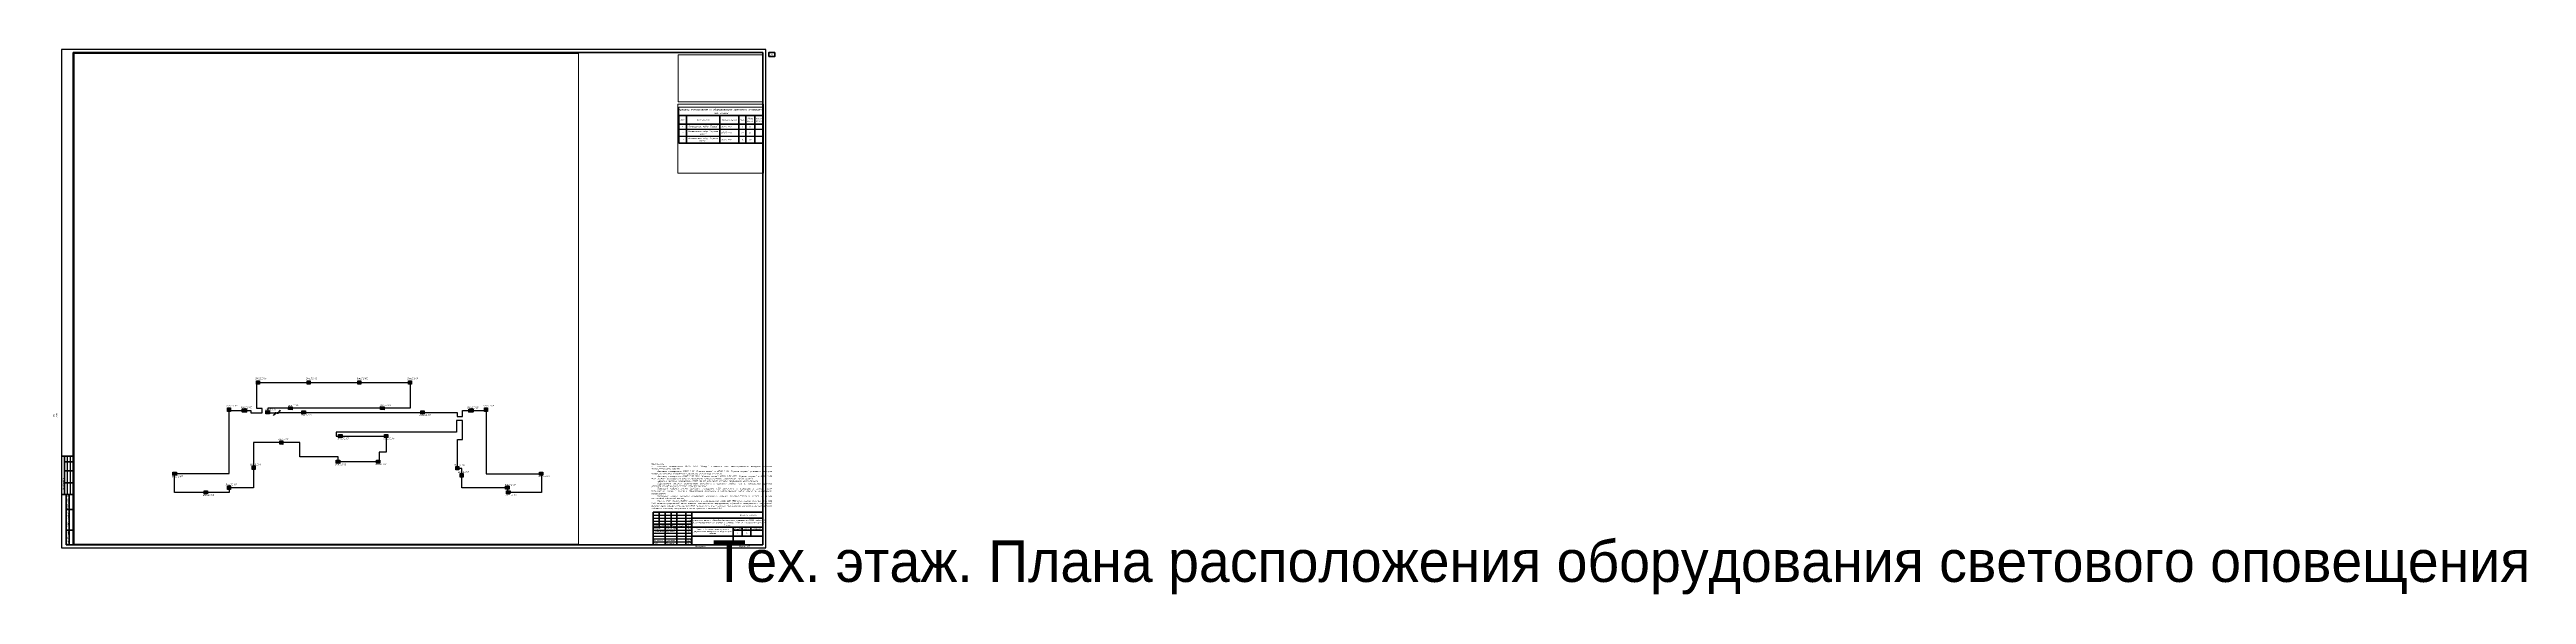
# Paper-space layout '19 Оборудование в запотолочном пространстве на тех этаже' of a CAD drawing. Extents: x -20 to 4161, y -79 to 841.
# The model-space entities are those that its viewports show. They can reach past a viewport. Long polylines and large blocks are cut down to what shows.
import ezdxf
from ezdxf.enums import TextEntityAlignment as Align

# ---------------------------------------------------------------- set-up
doc = ezdxf.new("R2018")
doc.units = 0
doc.header["$LTSCALE"] = 100
doc.linetypes.add('ACAD_ISO02W100', pattern=[15, 12, -3])
doc.layers.get('Defpoints').update_dxf_attribs({"color": 42})
for name, color, linetype, lineweight in [('00-Штамп', 7, 'Continuous', 0), ('cc_ПС', 6, 'пс  -V-V-V-V-V-V-V-', 30), ('Радио', 5, 'Continuous', 30), ('Текст', 7, 'Continuous', 15)]:
    doc.layers.add(name, color=color, linetype=linetype, lineweight=lineweight)
doc.layers.add('_СОУЭ Оповещение_световое', color=1, linetype='Continuous')
doc.layers.add('ODG - Проводка', color=3, linetype='Continuous')
doc.styles.add('ISOCPEUR', font='isocpeui.ttf', dxfattribs={"height": 250})
doc.styles.add('OlympDesign', font='isocpeui.ttf', dxfattribs={"height": 250})
doc.styles.get("Standard").update_dxf_attribs({"font": 'arial.ttf'})
doc.linetypes.add('пс  -V-V-V-V-V-V-V-', pattern='A,20,-0.2,["V",Standard,S=3,R=0,X=1,Y=-1.5],-5', length=25.2)

# ---------------------------------------------------------------- blocks, each defined once
blk = doc.blocks.new('*U2289')
at = {"linetype": 'Continuous', "lineweight": 25}
for p, q in [((1189, 841), (0, 841)), ((0, 841), (0, 0)), ((1189, 0), (1189, 841)), ((10, 155), (10, 90)), ((15, 155), (15, 90)), ((999, 55), (1064, 55)), ((999, 50), (1064, 50)), ((999, 45), (1064, 45)), ((0, 0), (1189, 0)), ((999, 30), (1064, 30)), ((999, 25), (1064, 25)), ((999, 20), (1064, 20)), ((999, 15), (1064, 15)), ((999, 10), (1064, 10))]:
    blk.add_line(p, q, dxfattribs=at)
at = {"linetype": 'Continuous', "lineweight": 60}
for p, q in [((1184, 836), (20, 836)), ((20, 836), (20, 5)), ((1184, 5), (1184, 836)), ((20, 155), (0, 155)), ((5, 155), (5, 90)), ((20, 145), (5, 145)), ((20, 130), (5, 130)), ((20, 90), (0, 90)), ((20, 110), (5, 110)), ((8, 90), (8, 5)), ((13, 90), (13, 5)), ((8, 65), (20, 65)), ((999, 60), (1184, 60)), ((999, 5), (999, 60)), ((1009, 60), (1009, 35)), ((1019, 60), (1019, 5)), ((1029, 60), (1029, 35)), ((1039, 60), (1039, 5)), ((1054, 60), (1054, 5)), ((1064, 5), (1064, 60)), ((1064, 50), (1184, 50)), ((1184, 5), (1184, 60)), ((8, 30), (20, 30)), ((8, 5), (20, 5)), ((20, 5), (1184, 5)), ((999, 40), (1064, 40)), ((999, 35), (1184, 35)), ((1064, 20), (1184, 20)), ((1134, 35), (1134, 5)), ((1134, 30), (1184, 30)), ((1149, 35), (1149, 20)), ((1164, 35), (1164, 20))]:
    blk.add_line(p, q, dxfattribs=at)
at = {"linetype": 'Continuous', "lineweight": 40}
blk.add_line((1134, 5), (1134, 35), dxfattribs=at)
at = {"lineweight": 60}
blk.add_lwpolyline([(1194, 829), (1204, 829), (1204, 836), (1194, 836)], close=True, dxfattribs=at)
at = {"linetype": 'Continuous', "rotation": 90, "style": 'ISOCPEUR'}
for s, insert, char_height, width, attachment_point in [('20_Главный_специалист_ВК', (-12.5, 176), 2.5, 19, 4), ('01.26', (-12.5, 215), 2.5, 10, 5), ('21_Главный_специалист_ЭОМ', (-7.5, 176), 2.5, 19, 4), ('01.26', (-7.5, 215), 2.5, 10, 5), ('01.26', (-2.5, 215), 2.5, 10, 5), ('Согласовано', (-17.5, 172.5), 3, 35, 5), ('Гл. спец ВК', (-12.5, 156), 2.5, 19, 4), ('Гл. спец ЭОМ', (-7.5, 156), 2.5, 19, 4), ('01.26', (-12.5, 150), 2.5, 10, 5), ('19_Главный_конструктор', (-7.5, 111), 2.5, 19, 4), ('01.26', (-7.5, 150), 2.5, 10, 5), ('18_Главный_специалист_ОВ', (-2.5, 111), 2.5, 19, 4), ('01.26', (-2.5, 150), 2.5, 10, 5), ('17_ГАП', (-12.5, 111), 2.5, 19, 4), ('ГАП', (-12.5, 91), 2.5, 19, 4), ('Гл. констр. ', (-7.5, 91), 2.5, 19, 4), ('Гл. спец ОВ', (-2.5, 91), 2.5, 19, 4), ('Согласовано', (2.5, 107.5), 2.5, 35, 5), ('Взам. инв. №', (10.5, 77.5), 2.5, 25, 5), ('Подп. и дата', (10.5, 47.5), 2.5, 35, 5), ('Инв. № подл.', (10.5, 17.5), 2.5, 25, 5)]:
    blk.add_mtext(s, dxfattribs=dict(at, insert=insert, char_height=char_height, width=width, attachment_point=attachment_point))
at = {"linetype": 'Continuous', "char_height": 2.5, "style": 'ISOCPEUR'}
for s, insert, width, attachment_point in [('Капитальный ремонт общеобразовательного учреждения (ГБОУ «Школа № 429»), расположенного по адресу: г. Москва, 5-ая ул. Соколиной Горы д.14 1 этап', (1124, 42.5), 118.295, 5), ('16-25//Г-Р–СОУЭ', (1174, 55), 110, 6), ('Разраб.', (1000, 32.5), 19, 4), ('Проверил', (1000, 27.5), 19, 4), ('Н. контр.', (1000, 12.5), 19, 4), ('ГИП', (1000, 7.5), 19, 4), ('Силантьев', (1020, 32.5), 19, 4), ('Мурашов', (1020, 27.5), 19, 4), ('Губарева', (1020, 12.5), 19, 4), ('Мурашов', (1020, 7.5), 19, 4), ('06.26', (1055.3, 32.5), 10, 4), ('06.26', (1055.3, 27.5), 10, 4), ('06.26', (1055.3, 12.5), 10, 4), ('06.26', (1055.3, 7.4), 10, 4), ('Копировал', (1078.5, 2.5), 25, 5), ('Р', (1141.5, 25), 15, 5), ('Формат', (1149.5, 2.5), 16, 5)]:
    blk.add_mtext(s, dxfattribs=dict(at, insert=insert, width=width, attachment_point=attachment_point))
at = {"char_height": 2.5, "attachment_point": 5, "style": 'ISOCPEUR'}
for s, insert, width in [('Изм.', (1004, 37.5), 10), ('Кол.уч', (1014, 37.5), 10), ('Лист', (1024, 37.5), 10), ('№док', (1034, 37.5), 10), ('Подп.', (1046.5, 37.5), 15), ('Дата', (1059, 37.5), 10), ('Стадия', (1141.5, 32.5), 15), ('Лист', (1156.5, 32.5), 15), ('Листов', (1174, 32.5), 20)]:
    blk.add_mtext(s, dxfattribs=dict(at, insert=insert, width=width))
at = {"linetype": 'Continuous', "insert": (1099, 27.5), "char_height": 2.5, "width": 68.295, "attachment_point": 5, "line_spacing_factor": 0.8, "style": 'ISOCPEUR'}
blk.add_mtext('Часть 5. Система оповещения и управления эвакуацией людей при пожаре', dxfattribs=at)
at = {"style": 'ISOCPEUR'}
for tag, p in [('Сквозная_нумерация', (1199, 832.5)), ('Форма3_номер_листа', (1156.5, 25)), ('Форма3_количество_листов', (1174, 25))]:
    blk.add_attdef(tag, text='', height=2.5, dxfattribs=at).set_placement(p, align=Align.MIDDLE_CENTER)
blk.add_attdef('Форма3_дополнительный_шифр', text='', height=2.5, dxfattribs=at).set_placement((1174, 55), align=Align.MIDDLE_LEFT)
at = {"lineweight": 30, "flags": 104}
blk.add_attdef('Форма3_наименование_чертежа', text='', height=2.5, dxfattribs=at).set_placement((1099, 12.5), align=Align.MIDDLE_CENTER)
at = {"style": 'ISOCPEUR', "flags": 8}
blk.add_attdef('Формат', (1157.5, 1.5), '', height=2.5, dxfattribs=at)
blk.add_wipeout([(-20, 220), (-0.5, 220), (-0.5, 90), (-20, 90)])
blk = doc.blocks.new('*U149')
at = {"linetype": 'Continuous', "lineweight": 20, "true_color": 0xffffff}
h = blk.add_hatch(color=7, dxfattribs=at)
h.dxf.hatch_style = 1
h.paths.add_polyline_path([(-15, 709), (-15, -223), (1418, -210), (1418, 722)])
at = {"color": 1, "linetype": 'Continuous', "lineweight": 50}
blk.add_lwpolyline([(-15, 709), (1418, 722), (1418, -210), (-15, -223)], close=True, dxfattribs=at)
at = {"color": 1, "linetype": 'Continuous', "lineweight": 30, "insert": (100, 455), "char_height": 300, "attachment_point": 1, "style": 'OlympDesign'}
blk.add_mtext_dynamic_manual_height_columns('ВЫХОД', width=642.49, gutter_width=25, heights=[0], dxfattribs=at)
at = {"style": 'OlympDesign'}
blk.add_attdef('НУМЕРАЦИЯ', (-547, 1004), '', height=500, rotation=90, dxfattribs=at)
at = {"color": 6, "lineweight": 20, "style": 'OlympDesign', "flags": 1}
for tag, p in [('ПОМЕЩЕНИЕ', (1645, -43)), ('ИД', (2550, -400))]:
    blk.add_attdef(tag, p, '', height=250, dxfattribs=at)
blk = doc.blocks.new('*U120')
at = {"layer": 'ODG - Проводка'}
h = blk.add_hatch(color=0, dxfattribs=at)
edge = h.paths.add_edge_path()
edge.add_arc((0, 0), 50, 0, 360)
at = {"layer": 'ODG - Проводка', "color": 0}
for points in [[(0, 0), (212, 212)], [(35, 35), (85, 122)], [(35, 35), (122, 85)]]:
    blk.add_lwpolyline(points, dxfattribs=at)
blk.add_circle((0, 0), 50, dxfattribs=at)
blk = doc.blocks.new('*U151')
at = {"linetype": 'Continuous', "lineweight": 20, "true_color": 0xffffff}
h = blk.add_hatch(color=7, dxfattribs=at)
h.dxf.hatch_style = 1
h.paths.add_polyline_path([(196, -973), (201, 39), (-994, 43), (-998, -968)])
at = {"color": 1, "linetype": 'Continuous', "lineweight": 30}
blk.add_lwpolyline([(-994, 43), (201, 39), (196, -973), (-998, -968)], close=True, dxfattribs=at)
blk.add_lwpolyline([(-889, -440, 0, 244, 0), (-401, -442, 0, 0, 0), (125, -444, 0, 0, 0)], format="xyseb", dxfattribs=at)
at = {"color": 6, "lineweight": 20, "style": 'OlympDesign', "flags": 1}
for tag, p in [('ПОМЕЩЕНИЕ', (1643, -44)), ('ИД', (2549, -401))]:
    blk.add_attdef(tag, p, '', height=250, dxfattribs=at)
at = {"style": 'OlympDesign'}
blk.add_attdef('НУМЕРАЦИЯ', (-1228, -1671), '', height=500, dxfattribs=at)
at = {"color": 2, "linetype": 'Continuous', "lineweight": 30, "style": 'OlympDesign', "width": 0.8, "flags": 1}
blk.add_attdef('ID', (2008, -419), '', height=250, rotation=359.768573, dxfattribs=at)
blk = doc.blocks.new('*U163')
at = {"linetype": 'Continuous', "lineweight": 20, "true_color": 0xffffff}
h = blk.add_hatch(color=7, dxfattribs=at)
h.dxf.hatch_style = 1
h.paths.add_polyline_path([(200, -972), (200, 39), (-994, 39), (-994, -972)])
at = {"color": 1, "linetype": 'Continuous', "lineweight": 30}
blk.add_lwpolyline([(-992, 40), (202, 40), (202, -972), (-992, -972)], close=True, dxfattribs=at)
blk.add_lwpolyline([(124, -448, 0, 244, 0), (-364, -448, 0, 0, 0), (-890, -448, 0, 0, 0)], format="xyseb", dxfattribs=at)
at = {"color": 6, "lineweight": 20, "style": 'OlympDesign', "flags": 1}
for tag, p in [('ПОМЕЩЕНИЕ', (1645, -43)), ('ИД', (2550, -400))]:
    blk.add_attdef(tag, p, '', height=250, dxfattribs=at)
at = {"style": 'OlympDesign'}
blk.add_attdef('НУМЕРАЦИЯ', (-1495, -1373), '', height=500, dxfattribs=at)
at = {"color": 2, "linetype": 'Continuous', "lineweight": 30, "style": 'OlympDesign', "width": 0.8, "flags": 1}
blk.add_attdef('ID', (2010, -411), '', height=250, dxfattribs=at)
blk = doc.blocks.new('*U172')
at = {"linetype": 'Continuous', "lineweight": 20, "true_color": 0xffffff}
h = blk.add_hatch(color=7, dxfattribs=at)
h.dxf.hatch_style = 1
h.paths.add_polyline_path([(200, -972), (200, 39), (-994, 39), (-994, -972)])
at = {"color": 1, "linetype": 'Continuous', "lineweight": 30}
blk.add_lwpolyline([(-992, 40), (202, 40), (202, -972), (-992, -972)], close=True, dxfattribs=at)
blk.add_lwpolyline([(124, -448, 0, 244, 0), (-364, -448, 0, 0, 0), (-890, -448, 0, 0, 0)], format="xyseb", dxfattribs=at)
at = {"color": 6, "lineweight": 20, "style": 'OlympDesign', "flags": 1}
for tag, p in [('ПОМЕЩЕНИЕ', (1645, -43)), ('ИД', (2550, -400))]:
    blk.add_attdef(tag, p, '', height=250, dxfattribs=at)
at = {"style": 'OlympDesign'}
blk.add_attdef('НУМЕРАЦИЯ', (-1422, -1657), '', height=500, dxfattribs=at)
at = {"color": 2, "linetype": 'Continuous', "lineweight": 30, "style": 'OlympDesign', "width": 0.8, "flags": 1}
blk.add_attdef('ID', (2010, -411), '', height=250, dxfattribs=at)
blk = doc.blocks.new('*U173')
at = {"linetype": 'Continuous', "lineweight": 20, "true_color": 0xffffff}
h = blk.add_hatch(color=7, dxfattribs=at)
h.dxf.hatch_style = 1
h.paths.add_polyline_path([(196, -973), (201, 39), (-994, 43), (-998, -968)])
at = {"color": 1, "linetype": 'Continuous', "lineweight": 30}
blk.add_lwpolyline([(-994, 43), (201, 39), (196, -973), (-998, -968)], close=True, dxfattribs=at)
blk.add_lwpolyline([(-889, -440, 0, 244, 0), (-401, -442, 0, 0, 0), (125, -444, 0, 0, 0)], format="xyseb", dxfattribs=at)
at = {"color": 6, "lineweight": 20, "style": 'OlympDesign', "flags": 1}
for tag, p in [('ПОМЕЩЕНИЕ', (1643, -44)), ('ИД', (2549, -401))]:
    blk.add_attdef(tag, p, '', height=250, dxfattribs=at)
at = {"style": 'OlympDesign'}
blk.add_attdef('НУМЕРАЦИЯ', (-1312, -1586), '', height=500, dxfattribs=at)
at = {"color": 2, "linetype": 'Continuous', "lineweight": 30, "style": 'OlympDesign', "width": 0.8, "flags": 1}
blk.add_attdef('ID', (2008, -419), '', height=250, rotation=359.768573, dxfattribs=at)
blk = doc.blocks.new('*U154')
at = {"linetype": 'Continuous', "lineweight": 20, "true_color": 0xffffff}
h = blk.add_hatch(color=7, dxfattribs=at)
h.dxf.hatch_style = 1
h.paths.add_polyline_path([(196, -973), (201, 39), (-994, 43), (-998, -968)])
at = {"color": 1, "linetype": 'Continuous', "lineweight": 30}
blk.add_lwpolyline([(-994, 43), (201, 39), (196, -973), (-998, -968)], close=True, dxfattribs=at)
blk.add_lwpolyline([(-889, -440, 0, 244, 0), (-401, -442, 0, 0, 0), (125, -444, 0, 0, 0)], format="xyseb", dxfattribs=at)
at = {"style": 'OlympDesign'}
blk.add_attdef('НУМЕРАЦИЯ', (-1228, 227), '', height=500, dxfattribs=at)
at = {"color": 6, "lineweight": 20, "style": 'OlympDesign', "flags": 1}
for tag, p in [('ПОМЕЩЕНИЕ', (1643, -44)), ('ИД', (2549, -401))]:
    blk.add_attdef(tag, p, '', height=250, dxfattribs=at)
at = {"color": 2, "linetype": 'Continuous', "lineweight": 30, "style": 'OlympDesign', "width": 0.8, "flags": 1}
blk.add_attdef('ID', (2008, -419), '', height=250, rotation=359.768573, dxfattribs=at)
blk = doc.blocks.new('*U174')
at = {"linetype": 'Continuous', "lineweight": 20, "true_color": 0xffffff}
h = blk.add_hatch(color=7, dxfattribs=at)
h.dxf.hatch_style = 1
h.paths.add_polyline_path([(196, -973), (201, 39), (-994, 43), (-998, -968)])
at = {"color": 1, "linetype": 'Continuous', "lineweight": 30}
blk.add_lwpolyline([(-994, 43), (201, 39), (196, -973), (-998, -968)], close=True, dxfattribs=at)
blk.add_lwpolyline([(-889, -440, 0, 244, 0), (-401, -442, 0, 0, 0), (125, -444, 0, 0, 0)], format="xyseb", dxfattribs=at)
at = {"style": 'OlympDesign'}
blk.add_attdef('НУМЕРАЦИЯ', (-1312, 239), '', height=500, dxfattribs=at)
at = {"color": 6, "lineweight": 20, "style": 'OlympDesign', "flags": 1}
for tag, p in [('ПОМЕЩЕНИЕ', (1643, -44)), ('ИД', (2549, -401))]:
    blk.add_attdef(tag, p, '', height=250, dxfattribs=at)
at = {"color": 2, "linetype": 'Continuous', "lineweight": 30, "style": 'OlympDesign', "width": 0.8, "flags": 1}
blk.add_attdef('ID', (2008, -419), '', height=250, rotation=359.768573, dxfattribs=at)
blk = doc.blocks.new('*U118')
at = {"layer": 'ODG - Проводка'}
h = blk.add_hatch(color=0, dxfattribs=at)
edge = h.paths.add_edge_path()
edge.add_arc((0, 0), 50, 0, 360)
at = {"layer": 'ODG - Проводка', "color": 0}
for points in [[(-212, -212), (0, 0)], [(-212, -212), (-162, -126)], [(-212, -212), (-126, -162)]]:
    blk.add_lwpolyline(points, dxfattribs=at)
blk.add_circle((0, 0), 50, dxfattribs=at)
blk = doc.blocks.new('*T2362')
at = {"color": 0, "lineweight": 50, "transparency": 16777216}
for p, q in [((0, -1410), (14195, -1410)), ((0, -1410), (0, -6110)), ((0, -2910), (14195, -2910)), ((1300, -1410), (1300, -6110)), ((6919, -1410), (6919, -6110)), ((10139, -1410), (10139, -6110)), ((11339, -1410), (11339, -6110)), ((12839, -1410), (12839, -6110)), ((14195, -1410), (14195, -6110)), ((0, -6110), (14195, -6110))]:
    blk.add_line(p, q, dxfattribs=at)
at = {"color": 0, "lineweight": -2, "transparency": 16777216}
for p, q in [((0, -3710), (12839, -3710)), ((0, -4910), (12839, -4910))]:
    blk.add_line(p, q, dxfattribs=at)
at = {"color": 0, "transparency": 16777216}
for p, q in [((12839, -3710), (14195, -3710)), ((12839, -4910), (14195, -4910))]:
    blk.add_line(p, q, dxfattribs=at)
at = {"layer": 'Defpoints', "color": 8, "linetype": 'ByBlock', "lineweight": 0, "transparency": 16777216}
for p, q in [((0, 0), (14195, 0)), ((0, 0), (0, -1410)), ((14195, 0), (14195, -1410))]:
    blk.add_line(p, q, dxfattribs=at)
at = {"color": 0, "transparency": 16777216, "style": 'OlympDesign'}
for s, insert, char_height, width, attachment_point in [('Перечень материалов и оборудования светового оповещения тех. этажа', (7097, -705), 350, 13794.54, 5), ('Поз.', (650, -2160), 250, 900, 5), ('1', (650, -3310), 250, 900, 5), ('Оповещатель табло "Стрелка влево"', (4110, -4310), 250, 5219.44, 5), ('Оповещатель табло "Выход"', (4110, -3310), 250, 5219.44, 5), ('Обозначение', (4110, -2160), 250, 5219.44, 5), ('ОПОП 1-R3', (7119, -3310), 250, 2819.56, 4), ('Наименование', (8529, -2160), 250, 2819.56, 5), ('Кол.', (10739, -2160), 250, 800, 5), ('2', (10739, -3310), 250, 800, 5), ('Масса ед., кг', (12089, -2160), 250, 1100, 5), ('шт.', (12089, -3310), 250, 1100, 5), ('Приме- чание', (13517, -2160), 250, 955.55, 5), ('3', (650, -5510), 250, 900, 5), ('2', (650, -4310), 250, 900, 5), ('Оповещатель табло "Стрелка вправо"', (4110, -5510), 250, 5219.44, 5), ('ОПОП 1-R3', (7119, -4310), 250, 2819.56, 4), ('ОПОП 1-R3', (7119, -5510), 250, 2819.56, 4), ('15', (10739, -4310), 250, 800, 5), ('10', (10739, -5510), 250, 800, 5), ('шт.', (12089, -4310), 250, 1100, 5), ('шт.', (12089, -5510), 250, 1100, 5)]:
    blk.add_mtext(s, dxfattribs=dict(at, insert=insert, char_height=char_height, width=width, attachment_point=attachment_point))

msp = doc.modelspace()

# ---------------------------------------------------------------- linework, layer by layer
at = {"layer": 'cc_ПС', "color": 1, "linetype": 'ACAD_ISO02W100', "lineweight": 30, "ltscale": 30}
msp.add_lwpolyline([(854246.579851, -255510.30505), (854246.579851, -255405.755877), (884551.33158, -255405.755877), (884551.33158, -256113.168342), (885429.699036, -256113.168342), (885429.699036, -255112.710237), (889453.194172, -255112.710237), (889453.194172, -265785.87392), (898788.680817, -265785.87392), (898788.680817, -268954.357338), (893067.94824, -268954.357338), (893067.94824, -268134.293089), (885305.949868, -268134.293089), (885305.949868, -264875.414225), (884606.060417, -264875.414225), (884606.060417, -259987.883599), (885429.699036, -259987.883599), (885429.699036, -256786.292362), (884444.488732, -256786.292362), (884444.488732, -258765.276509), (864090.017237, -258765.276509), (864090.017237, -259432.474848), (872560.9573, -259432.474848), (872560.9573, -262139.467069), (871345.632802, -262139.467069), (871345.632802, -263772.565225), (864429.805204, -263772.565225), (864429.805204, -262936.297143), (857988.759209, -262936.297143), (857988.759209, -260505.161791), (850162.112954, -260505.161791), (850162.112954, -268129.702608), (846061.385641, -268129.702608), (846061.385641, -268941.992603), (836852.45748, -268941.992603), (836852.45748, -265736.855776), (846049.507178, -265736.855776), (846049.507178, -255086.049721), (849693.651112, -255086.049721), (849693.651112, -255512.382671), (851645.585461, -255512.382671), (851645.585461, -254760.904969), (850738.683039, -254760.904969), (850738.683039, -250396.018948), (876590.143101, -250396.018948), (876590.143101, -254698.909457), (852553.762881, -254698.909457), (852553.762881, -255512.382671), (853898.540579, -255512.382671)], dxfattribs=at)

# ---------------------------------------------------------------- block references
msp.add_blockref('*T2362', (833477.383691, -292911.740376))
at = {"layer": '_СОУЭ Оповещение_световое', "color": 4}
ref = msp.add_blockref('*U163', (851128.194809, -250560.327994), dxfattribs=dict(at, xscale=0.5, yscale=0.5, zscale=0.5, rotation=270))
ref.add_attrib('НУМЕРАЦИЯ', 'BIAL5.2.104', (850441.613294, -249812.796085), dxfattribs={"layer": '00-Штамп', "color": 7, "height": 250, "style": 'OlympDesign'})
ref = msp.add_blockref('*U163', (859693.194809, -250560.327994), dxfattribs=dict(at, xscale=0.5, yscale=0.5, zscale=0.5, rotation=270))
ref.add_attrib('НУМЕРАЦИЯ', 'BIAL5.2.103', (859006.613294, -249812.796085), dxfattribs={"layer": '00-Штамп', "color": 7, "height": 250, "style": 'OlympDesign'})
ref = msp.add_blockref('*U163', (868258.194809, -250560.327994), dxfattribs=dict(at, xscale=0.5, yscale=0.5, zscale=0.5, rotation=270))
ref.add_attrib('НУМЕРАЦИЯ', 'BIAL5.2.102', (867571.613294, -249812.796085), dxfattribs={"layer": '00-Штамп', "color": 7, "height": 250, "style": 'OlympDesign'})
ref = msp.add_blockref('*U163', (876803.194809, -250560.327994), dxfattribs=dict(at, xscale=0.5, yscale=0.5, zscale=0.5, rotation=270))
ref.add_attrib('НУМЕРАЦИЯ', 'BIAL5.2.101', (876116.613294, -249812.796085), dxfattribs={"layer": '00-Штамп', "color": 7, "height": 250, "style": 'OlympDesign'})
ref = msp.add_blockref('*U163', (846282.441783, -255150.247133), dxfattribs=dict(at, xscale=0.5, yscale=0.5, zscale=0.5, rotation=270))
ref.add_attrib('НУМЕРАЦИЯ', 'BIAL5.2.106', (845595.860268, -254402.715224), dxfattribs={"layer": '00-Штамп', "color": 7, "height": 250, "style": 'OlympDesign'})
ref = msp.add_blockref('*U149', (848269.846657, -255207.572138), dxfattribs=dict(at, xscale=0.4999999999999997, yscale=0.4999999999999997, zscale=0.4999999999999997, rotation=359.4723474880294))
ref.add_attrib('НУМЕРАЦИЯ', 'BIAL5.2.105', (848001.138633, -254703.158027), dxfattribs={"layer": '00-Штамп', "color": 7, "height": 250, "style": 'OlympDesign'})
ref = msp.add_blockref('*U154', (852754.040929, -255173.356041), dxfattribs=dict(at, xscale=0.5, yscale=0.5, zscale=0.5))
ref.add_attrib('НУМЕРАЦИЯ', 'BIAL5.2.98', (852139.871318, -255059.965351), dxfattribs={"layer": '00-Штамп', "color": 7, "height": 250, "style": 'OlympDesign'})
ref = msp.add_blockref('*U154', (856593.330232, -254467.60714), dxfattribs=dict(at, xscale=0.5, yscale=0.5, zscale=0.5))
ref.add_attrib('НУМЕРАЦИЯ', 'BIAL5.2.99', (855979.160622, -254354.216451), dxfattribs={"layer": '00-Штамп', "color": 7, "height": 250, "style": 'OlympDesign'})
ref = msp.add_blockref('*U154', (872092.658194, -254467.60714), dxfattribs=dict(at, xscale=0.5, yscale=0.5, zscale=0.5))
ref.add_attrib('НУМЕРАЦИЯ', 'BIAL5.2.100', (871478.488583, -254354.216451), dxfattribs={"layer": '00-Штамп', "color": 7, "height": 250, "style": 'OlympDesign'})
ref = msp.add_blockref('*U149', (886503.313993, -255207.572129), dxfattribs=dict(at, xscale=0.4999999999999998, yscale=0.4999999999999998, zscale=0.4999999999999998, rotation=359.4723474880294))
ref.add_attrib('НУМЕРАЦИЯ', 'BIAL5.2.122', (886234.605969, -254703.158018), dxfattribs={"layer": '00-Штамп', "color": 7, "height": 250, "style": 'OlympDesign'})
ref = msp.add_blockref('*U163', (889638.194809, -255150.247133), dxfattribs=dict(at, xscale=0.5, yscale=0.5, zscale=0.5, rotation=270))
ref.add_attrib('НУМЕРАЦИЯ', 'BIAL5.2.121', (888951.613294, -254402.715224), dxfattribs={"layer": '00-Штамп', "color": 7, "height": 250, "style": 'OlympDesign'})
ref = msp.add_blockref('*U173', (858822.623851, -255173.356041), dxfattribs=dict(at, xscale=0.5, yscale=0.5, zscale=0.5))
ref.add_attrib('НУМЕРАЦИЯ', 'BIAL5.2.124', (858166.599275, -255966.246351), dxfattribs={"layer": '00-Штамп', "color": 7, "height": 250, "style": 'OlympDesign'})
ref = msp.add_blockref('*U173', (865006.615358, -259143.356041), dxfattribs=dict(at, xscale=0.5, yscale=0.5, zscale=0.5))
ref.add_attrib('НУМЕРАЦИЯ', 'BIAL5.2.115', (864350.590782, -259936.246351), dxfattribs={"layer": '00-Штамп', "color": 7, "height": 250, "style": 'OlympDesign'})
ref = msp.add_blockref('*U173', (872757.347327, -259143.356041), dxfattribs=dict(at, xscale=0.5, yscale=0.5, zscale=0.5))
ref.add_attrib('НУМЕРАЦИЯ', 'BIAL5.2.114', (872101.322751, -259936.246351), dxfattribs={"layer": '00-Штамп', "color": 7, "height": 250, "style": 'OlympDesign'})
ref = msp.add_blockref('*U172', (878878.187011, -255172.821272), dxfattribs=dict(at, xscale=0.5, yscale=0.5, zscale=0.5))
ref.add_attrib('НУМЕРАЦИЯ', 'BIAL5.2.123', (878167.053737, -256001.505828), dxfattribs={"layer": '00-Штамп', "color": 7, "height": 250, "style": 'OlympDesign'})
ref = msp.add_blockref('*U151', (855082.655915, -260704.132046), dxfattribs=dict(at, xscale=0.5, yscale=0.5, zscale=0.5, rotation=270))
ref.add_attrib('НУМЕРАЦИЯ', 'BIAL5.2.111', (854247.083205, -260089.962435), dxfattribs={"layer": '00-Штамп', "color": 7, "height": 250, "style": 'OlympDesign'})
ref = msp.add_blockref('*U172', (837055.52792, -265522.821272), dxfattribs=dict(at, xscale=0.5, yscale=0.5, zscale=0.5))
ref.add_attrib('НУМЕРАЦИЯ', 'BIAL5.2.107', (836344.394646, -266351.505828), dxfattribs={"layer": '00-Штамп', "color": 7, "height": 250, "style": 'OlympDesign'})
ref = msp.add_blockref('*U151', (846281.907014, -268311.111054), dxfattribs=dict(at, xscale=0.5, yscale=0.5, zscale=0.5, rotation=270))
ref.add_attrib('НУМЕРАЦИЯ', 'BIAL5.2.109', (845446.334305, -267696.941443), dxfattribs={"layer": '00-Штамп', "color": 7, "height": 250, "style": 'OlympDesign'})
ref = msp.add_blockref('*U151', (850421.907014, -264951.111054), dxfattribs=dict(at, xscale=0.5, yscale=0.5, zscale=0.5, rotation=270))
ref.add_attrib('НУМЕРАЦИЯ', 'BIAL5.2.110', (849586.334305, -264336.941443), dxfattribs={"layer": '00-Штамп', "color": 7, "height": 250, "style": 'OlympDesign'})
ref = msp.add_blockref('*U172', (864636.044457, -263492.821272), dxfattribs=dict(at, xscale=0.5, yscale=0.5, zscale=0.5))
ref.add_attrib('НУМЕРАЦИЯ', 'BIAL5.2.112', (863924.911183, -264321.505828), dxfattribs={"layer": '00-Штамп', "color": 7, "height": 250, "style": 'OlympDesign'})
ref = msp.add_blockref('*U173', (871401.474341, -263493.356041), dxfattribs=dict(at, xscale=0.5, yscale=0.5, zscale=0.5))
ref.add_attrib('НУМЕРАЦИЯ', 'BIAL5.2.113', (870745.449765, -264286.246351), dxfattribs={"layer": '00-Штамп', "color": 7, "height": 250, "style": 'OlympDesign'})
ref = msp.add_blockref('*U151', (884821.907014, -265032.260073), dxfattribs=dict(at, xscale=0.5, yscale=0.5, zscale=0.5, rotation=270))
ref.add_attrib('НУМЕРАЦИЯ', 'BIAL5.2.116', (883986.334305, -264418.090463), dxfattribs={"layer": '00-Штамп', "color": 7, "height": 250, "style": 'OlympDesign'})
ref = msp.add_blockref('*U151', (885527.655915, -266247.814845), dxfattribs=dict(at, xscale=0.5, yscale=0.5, zscale=0.5, rotation=270))
ref.add_attrib('НУМЕРАЦИЯ', 'BIAL5.2.117', (884692.083205, -265633.645235), dxfattribs={"layer": '00-Штамп', "color": 7, "height": 250, "style": 'OlympDesign'})
ref = msp.add_blockref('*U174', (893207.325475, -267877.60714), dxfattribs=dict(at, xscale=0.5, yscale=0.5, zscale=0.5))
ref.add_attrib('НУМЕРАЦИЯ', 'BIAL5.2.118', (892551.300899, -267758.10102), dxfattribs={"layer": '00-Штамп', "color": 7, "height": 250, "style": 'OlympDesign'})
ref = msp.add_blockref('*U173', (898915.615381, -265523.356041), dxfattribs=dict(at, xscale=0.5, yscale=0.5, zscale=0.5))
ref.add_attrib('НУМЕРАЦИЯ', 'BIAL5.2.120', (898259.590806, -266316.246351), dxfattribs={"layer": '00-Штамп', "color": 7, "height": 250, "style": 'OlympDesign'})
ref = msp.add_blockref('*U172', (842311.474776, -268682.821272), dxfattribs=dict(at, xscale=0.5, yscale=0.5, zscale=0.5))
ref.add_attrib('НУМЕРАЦИЯ', 'BIAL5.2.108', (841600.341502, -269511.505828), dxfattribs={"layer": '00-Штамп', "color": 7, "height": 250, "style": 'OlympDesign'})
ref = msp.add_blockref('*U173', (893355.282663, -268683.356041), dxfattribs=dict(at, xscale=0.5, yscale=0.5, zscale=0.5))
ref.add_attrib('НУМЕРАЦИЯ', 'BIAL5.2.119', (892699.258087, -269476.246351), dxfattribs={"layer": '00-Штамп', "color": 7, "height": 250, "style": 'OlympDesign'})
at = {"layer": 'Радио', "xscale": 2, "yscale": 2, "zscale": 2, "rotation": 178.7329526101915}
for name, p in [('*U120', (853898.540579, -255512.382671)), ('*U118', (854246.579851, -255512.382671))]:
    msp.add_blockref(name, p, dxfattribs=at)

psp = doc.layouts.new('19 Оборудование в запотолочном пространстве на тех этаже')

# ---------------------------------------------------------------- block references
ref = psp.add_blockref('*U2289', (0, 0))
ref.add_attrib('Формат', 'А0', (1157.5, 1.5), dxfattribs={"height": 2.5, "style": 'ISOCPEUR'})
ref.add_attrib('Форма3_номер_листа', '15', dxfattribs={"height": 2.5, "style": 'ISOCPEUR'}).set_placement((1156.5, 25), align=Align.MIDDLE_CENTER)
lines = psp.add_mtext('Тех. этаж. Плана расположения оборудования светового оповещения', dxfattribs={"insert": (1099, 12.5), "char_height": 70, "attachment_point": 1})
ref.add_attrib('Форма3_наименование_чертежа', '', (1099, 12.5), dxfattribs={"flags": 104}).embed_mtext(lines)
ref.add_attrib('Сквозная_нумерация', '23', dxfattribs={"height": 2.5, "style": 'ISOCPEUR'}).set_placement((1199, 832.5), align=Align.MIDDLE_CENTER)

# ---------------------------------------------------------------- next in the draw order: texts
at = {"layer": 'Текст', "insert": (995.7, 143.1), "char_height": 2.5, "attachment_point": 1, "style": 'OlympDesign'}
psp.add_mtext_dynamic_manual_height_columns('\\pxqj;Примечания:\\P-^IСветовые оповещатели ОПОП 1-R3 "Выход" установить над эвакуационными выходами согласно графической части проекта.\\P-^IСветовые оповещатели ОПОП 1-R3 "Стрелка влево" и ОПОП 1-R3 "Стрелка вправо" установить на путях эвакуации согласно направлению движения, указанному на планах.\\P-^IСветовые оповещатели ОПОП 1-R3 МГН "Стрелка влево", ОПОП 1-R3 МГН "Стрелка вправо" и ОПОП 1-R3 МГН "ПОЖАР" установить в зонах и помещениях, предусмотренных графической частью проекта.\\P-^IАдресные световые оповещатели ОПОП 124-R3 установить согласно графической части проекта.\\P-^IПодключение световых оповещателей выполнить к адресным линиям LSO от контроллера адресных устройств R3-Рубеж-КАУ2 согласно структурной схеме.\\P-^IПрокладку кабелей линий светового оповещения LSO выполнить в коридорах в лотках систем безопасности, опуски с лотков к оборудованию выполнить в гофрированных трубах скрыто за отделочными материалами.\\P-^IКабельные линии светового оповещения выполнить кабелем КПCЭнг(А)-FRLSLTx 1х2х0,5 в составе огнестойкой кабельной линии.\\P-^IМонтаж ОКЛ "СегментЛАЙН" выполнять в гофрированной трубе D20 ПВХ или гладкой жесткой трубе D20 ПВХ согласно графической части проекта, спецификации оборудования, изделий и материалов и технической документации завода-изготовителя ОКЛ. Крепление к строительным конструкциям выполнить металлическими скобами и крепежом, входящими в состав принятого решения ОКЛ.', width=182.756, gutter_width=0.01, heights=[0], dxfattribs=at)

# ---------------------------------------------------------------- next in the draw order: viewports
at = {"layer": 'Defpoints', "color": 2}
psp.add_viewport(center=(447.3, 420.2), size=(851.3, 827.913), view_center_point=(862461.740206, -236256.968005), view_height=82791.26376327, dxfattribs=at)
for center, size, view_center_point, view_height, status in [((1112.6, 792.3), (142.7, 79.313), (915512.142478, -199409.414658), 7931.32067897, 3), ((1112.8, 690.8), (145, 116.441), (840553.728982, -298228.702344), 11644.13942457, 4)]:
    psp.add_viewport(center=center, size=size, view_center_point=view_center_point, view_height=view_height, status=status, dxfattribs=at)

doc.saveas('drawing.dxf')
